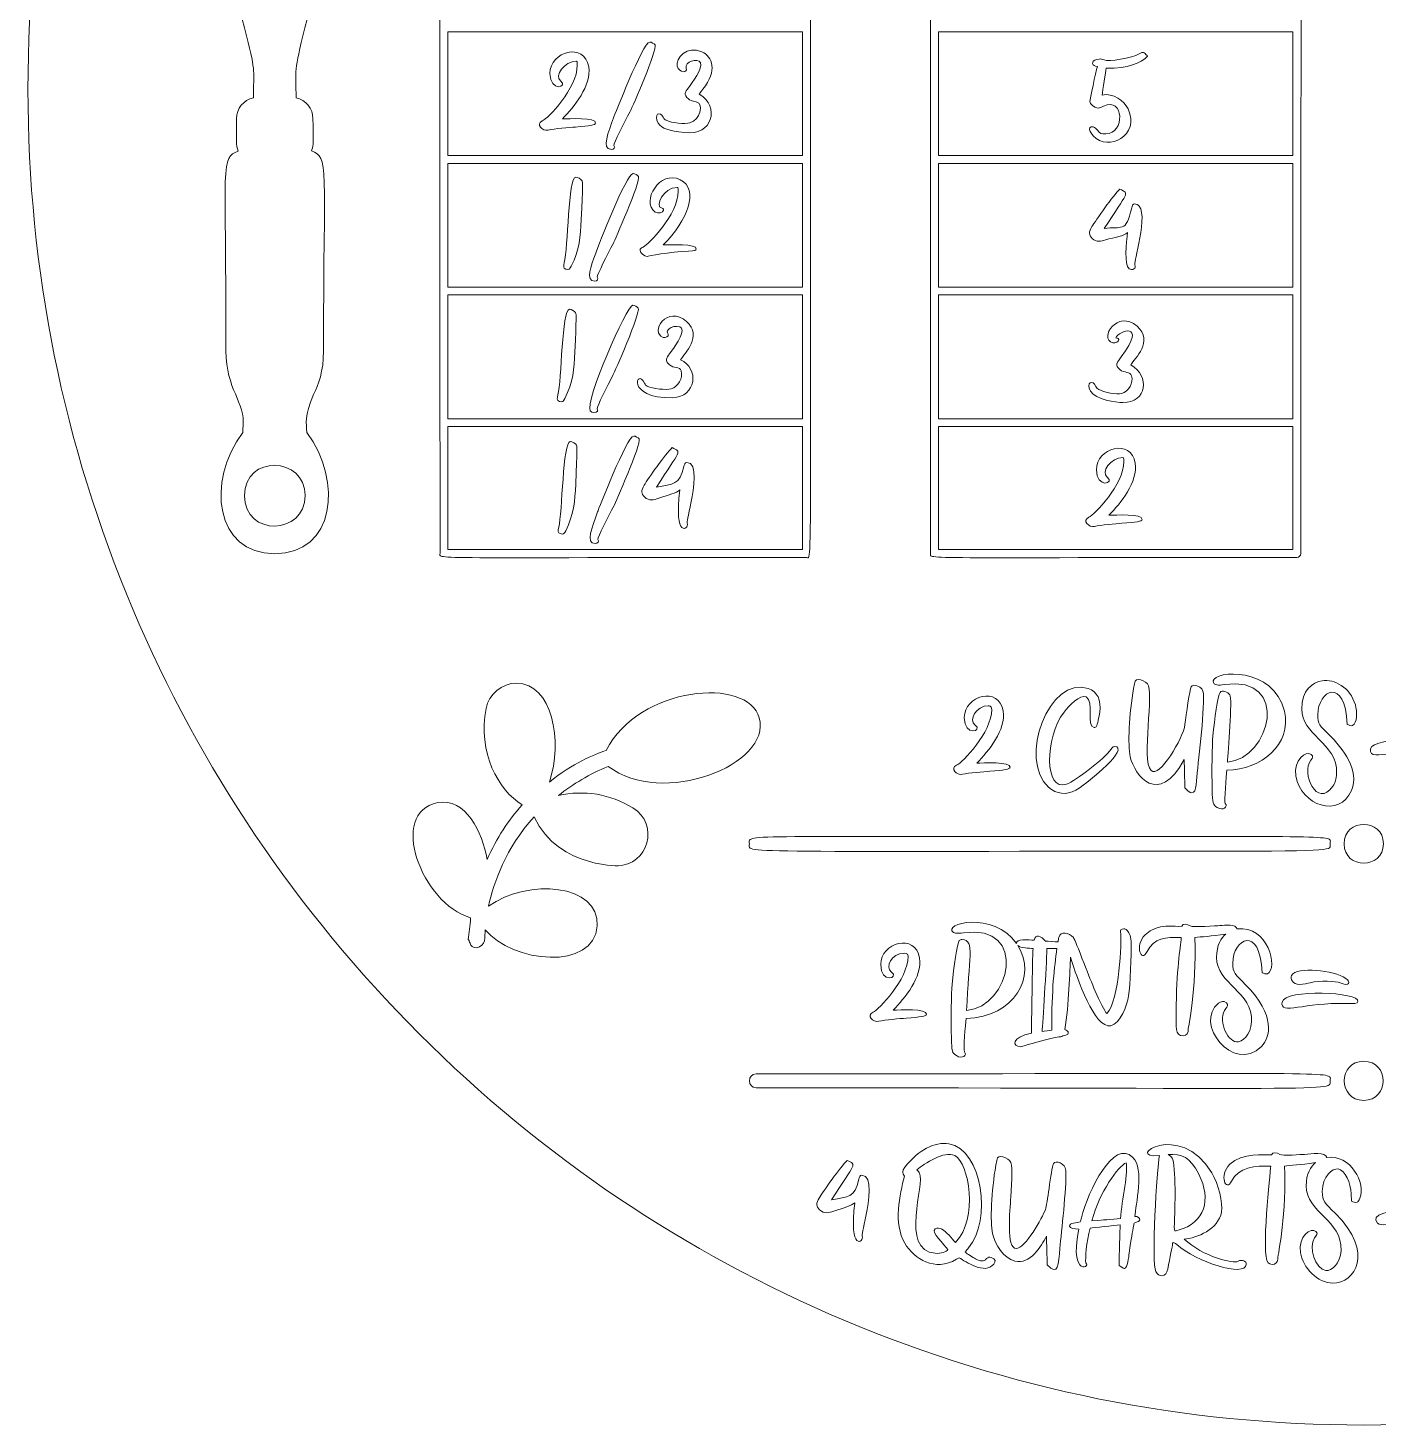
# Model space of a CAD drawing. Header units: inches. Extents: x -3.39 to 2.61, y -9.08 to -3.08.
# Drawn here: x -3.389 to -0.357, y -9.083 to -5.945 of the extents above; entities that cross this region are included whole.
import ezdxf

# ---------------------------------------------------------------- set-up
doc = ezdxf.new("R2010")
doc.units = ezdxf.units.IN
doc.header["$MEASUREMENT"] = 0
doc.layers.add('_U+0421_U+043B_U+043E_U+0439 1', color=7, linetype='Continuous')

msp = doc.modelspace()

# ---------------------------------------------------------------- linework, layer by layer
at = {"layer": '_U+0421_U+043B_U+043E_U+0439 1', "color": 7, "lineweight": 9, "true_color": 0xffffff}
for points in [[(-2.4458, -5.954), (-1.6498, -5.954), (-1.6498, -6.2321), (-2.4458, -6.2321), (-2.4458, -5.954)], [(-0.5481, -6.2321), (-1.3441, -6.2321), (-1.3441, -5.954), (-0.5481, -5.954), (-0.5481, -6.2321)], [(-2.4458, -6.2495), (-1.6498, -6.2495), (-1.6498, -6.5277), (-2.4458, -6.5277), (-2.4458, -6.2495)], [(-0.5481, -6.5277), (-1.3441, -6.5277), (-1.3441, -6.2495), (-0.5481, -6.2495), (-0.5481, -6.5277)], [(-2.4458, -6.545), (-1.6498, -6.545), (-1.6498, -6.8232), (-2.4458, -6.8232), (-2.4458, -6.545)], [(-0.5481, -6.8232), (-1.3441, -6.8232), (-1.3441, -6.545), (-0.5481, -6.545), (-0.5481, -6.8232)], [(-2.4458, -6.8405), (-1.6498, -6.8405), (-1.6498, -7.1171), (-2.4458, -7.1171), (-2.4458, -6.8405)], [(-0.5481, -7.1171), (-1.3441, -7.1171), (-1.3441, -6.8405), (-0.5481, -6.8405), (-0.5481, -7.1171)]]:
    msp.add_lwpolyline(points, dxfattribs=at)
at = {"layer": '_U+0421_U+043B_U+043E_U+0439 1', "color": 1, "lineweight": 9, "true_color": 0xff0000}
msp.add_open_spline([(-0.3889, -9.0833), (-0.7939, -9.0833), (-1.1868, -9.004), (-1.5566, -8.8476), (-1.9139, -8.6965), (-2.2347, -8.4802), (-2.5102, -8.2047), (-2.7857, -7.9291), (-3.002, -7.6083), (-3.1531, -7.2511), (-3.3096, -6.8812), (-3.3889, -6.4883), (-3.3889, -6.0833), (-3.3889, -5.6783), (-3.3096, -5.2855), (-3.1531, -4.9156), (-3.002, -4.5584), (-2.7857, -4.2375), (-2.5102, -3.962), (-2.2347, -3.6865), (-1.9139, -3.4702), (-1.5566, -3.3191), (-1.1868, -3.1627), (-0.7939, -3.0833), (-0.3889, -3.0833), (0.0161, -3.0833), (0.409, -3.1627), (0.7788, -3.3191), (1.1361, -3.4702), (1.4569, -3.6865), (1.7324, -3.962), (2.0079, -4.2375), (2.2243, -4.5584), (2.3754, -4.9156), (2.5318, -5.2855), (2.6111, -5.6783), (2.6111, -6.0833), (2.6111, -6.4883), (2.5318, -6.8812), (2.3754, -7.2511), (2.2243, -7.6083), (2.0079, -7.9291), (1.7324, -8.2047), (1.4569, -8.4802), (1.1361, -8.6965), (0.7788, -8.8476), (0.409, -9.004), (0.0161, -9.0833), (-0.3889, -9.0833)], degree=3, knots=[0, 0, 0, 0, 1, 1, 1, 2, 2, 2, 3, 3, 3, 4, 4, 4, 5, 5, 5, 6, 6, 6, 7, 7, 7, 8, 8, 8, 9, 9, 9, 10, 10, 10, 11, 11, 11, 12, 12, 12, 13, 13, 13, 14, 14, 14, 15, 15, 15, 16, 16, 16, 16], dxfattribs=at)
at = {"layer": '_U+0421_U+043B_U+043E_U+0439 1', "color": 7, "lineweight": 9, "true_color": 0xffffff}
for points, knots in [([(-2.7837, -4.7994), (-2.7837, -4.7994), (-2.7851, -4.7994), (-2.7851, -4.7994), (-2.8204, -4.7788), (-2.8606, -4.7813), (-2.8986, -4.8067), (-3.0467, -4.9027), (-3.1201, -5.0762), (-3.08, -5.2567), (-2.858, -6.1351), (-2.8824, -5.9792), (-2.8826, -6.1023), (-2.9046, -6.1073), (-2.9204, -6.1265), (-2.9204, -6.1485), (-2.9204, -6.1973), (-2.9227, -6.2089), (-2.9168, -6.2218), (-2.9571, -6.2387), (-2.9442, -6.2391), (-2.9442, -6.6709), (-2.9442, -6.7577), (-2.9007, -6.7848), (-2.9057, -6.8413), (-2.906, -6.8446), (-2.9064, -6.8482), (-2.9064, -6.8538), (-2.9894, -6.965), (-2.9677, -7.1264), (-2.8346, -7.1264), (-2.7008, -7.1264), (-2.68, -6.9649), (-2.7629, -6.8538), (-2.7629, -6.8325), (-2.7695, -6.8193), (-2.7473, -6.7689), (-2.7368, -6.7453), (-2.725, -6.7184), (-2.725, -6.6709), (-2.725, -6.2493), (-2.7122, -6.2356), (-2.7524, -6.2217), (-2.7466, -6.2088), (-2.7488, -6.1971), (-2.7488, -6.1485), (-2.7488, -6.1265), (-2.7647, -6.1073), (-2.7867, -6.1023), (-2.7869, -5.9845), (-2.8113, -6.13), (-2.5906, -5.2567), (-2.5496, -5.0671), (-2.6283, -4.8921), (-2.7837, -4.7994)], [0, 0, 0, 0, 1, 1, 1, 2, 2, 2, 3, 3, 3, 4, 4, 4, 5, 5, 5, 6, 6, 6, 7, 7, 7, 8, 8, 8, 9, 9, 9, 10, 10, 10, 11, 11, 11, 12, 12, 12, 13, 13, 13, 14, 14, 14, 15, 15, 15, 16, 16, 16, 17, 17, 17, 18, 18, 18, 18]), ([(-1.6409, -7.1345), (-1.6271, -7.1345), (-1.632, -7.2453), (-1.632, -5.3543), (-1.632, -5.3408), (-1.5956, -5.3456), (-2.4547, -5.3456), (-2.4685, -5.3456), (-2.4635, -5.2348), (-2.4635, -7.1258), (-2.4635, -7.1393), (-2.5, -7.1345), (-1.6409, -7.1345)], [0, 0, 0, 0, 1, 1, 1, 2, 2, 2, 3, 3, 3, 4, 4, 4, 4]), ([(-0.5304, -7.1258), (-0.5304, -5.2348), (-0.5254, -5.3456), (-0.5392, -5.3456), (-1.3983, -5.3456), (-1.3619, -5.3408), (-1.3619, -5.3543), (-1.3619, -5.3543), (-1.3619, -7.1258), (-1.3619, -7.1258), (-1.3619, -7.1393), (-1.3983, -7.1345), (-0.5392, -7.1345), (-0.5343, -7.1345), (-0.5304, -7.1306), (-0.5304, -7.1258)], [0, 0, 0, 0, 1, 1, 1, 2, 2, 2, 3, 3, 3, 4, 4, 4, 5, 5, 5, 5]), ([(-2.1141, -6.159), (-2.1149, -6.1638), (-2.1265, -6.1652), (-2.1594, -6.1678), (-2.1731, -6.1689), (-2.2072, -6.1715), (-2.2208, -6.1747), (-2.2337, -6.1777), (-2.2498, -6.1616), (-2.2339, -6.1543), (-2.2216, -6.1493), (-2.1552, -6.0811), (-2.1552, -6.0289), (-2.1552, -6.0202), (-2.1558, -6.0202), (-2.1572, -6.0202), (-2.184, -6.0202), (-2.208, -6.0531), (-2.1926, -6.0641), (-2.1735, -6.0779), (-2.2167, -6.091), (-2.2167, -6.0473), (-2.2167, -5.9979), (-2.1386, -5.9762), (-2.1295, -6.0328), (-2.123, -6.0747), (-2.1624, -6.1229), (-2.1887, -6.1497), (-2.1752, -6.1494), (-2.1119, -6.1458), (-2.1141, -6.159)], [0, 0, 0, 0, 1, 1, 1, 2, 2, 2, 3, 3, 3, 4, 4, 4, 5, 5, 5, 6, 6, 6, 7, 7, 7, 8, 8, 8, 9, 9, 9, 10, 10, 10, 10]), ([(-1.9806, -5.9834), (-1.9746, -5.9933), (-2.0314, -6.1229), (-2.0366, -6.133), (-2.0504, -6.1596), (-2.0734, -6.204), (-2.073, -6.2095), (-2.0702, -6.2133), (-2.0726, -6.2182), (-2.0787, -6.2182), (-2.1023, -6.2182), (-2.0848, -6.1784), (-2.0736, -6.1471), (-2.073, -6.1454), (-2.008, -5.9769), (-1.9924, -5.9769), (-1.989, -5.9769), (-1.9825, -5.9808), (-1.9806, -5.9834)], [0, 0, 0, 0, 1, 1, 1, 2, 2, 2, 3, 3, 3, 4, 4, 4, 5, 5, 5, 6, 6, 6, 6]), ([(-1.873, -6.0829), (-1.876, -6.0867), (-1.8789, -6.0902), (-1.8813, -6.0939), (-1.8349, -6.1218), (-1.8504, -6.1892), (-1.9148, -6.1804), (-1.9496, -6.1756), (-1.9654, -6.1716), (-1.9733, -6.1591), (-1.9854, -6.1391), (-1.969, -6.1305), (-1.9621, -6.146), (-1.9601, -6.1499), (-1.9593, -6.1508), (-1.9556, -6.1528), (-1.9443, -6.1585), (-1.9128, -6.1619), (-1.9021, -6.1586), (-1.8795, -6.1519), (-1.8697, -6.116), (-1.8879, -6.1114), (-1.8994, -6.1088), (-1.9019, -6.1081), (-1.9055, -6.1048), (-1.9172, -6.095), (-1.9131, -6.0896), (-1.9058, -6.0798), (-1.8975, -6.0687), (-1.8723, -6.0357), (-1.8785, -6.0233), (-1.884, -6.0123), (-1.916, -6.0204), (-1.9106, -6.0355), (-1.9064, -6.0473), (-1.9262, -6.0467), (-1.9306, -6.0311), (-1.935, -6.0143), (-1.9088, -5.9834), (-1.8756, -5.9986), (-1.8516, -6.0097), (-1.8394, -6.0415), (-1.873, -6.0829)], [0, 0, 0, 0, 1, 1, 1, 2, 2, 2, 3, 3, 3, 4, 4, 4, 5, 5, 5, 6, 6, 6, 7, 7, 7, 8, 8, 8, 9, 9, 9, 10, 10, 10, 11, 11, 11, 12, 12, 12, 13, 13, 13, 14, 14, 14, 14]), ([(-0.9969, -6.1877), (-1.0028, -6.1811), (-1.0058, -6.1738), (-1.0043, -6.17), (-1.0018, -6.1634), (-0.9914, -6.1689), (-0.9873, -6.175), (-0.9821, -6.1826), (-0.978, -6.1834), (-0.9682, -6.1834), (-0.9243, -6.1832), (-0.9272, -6.0984), (-0.9733, -6.1211), (-0.9809, -6.1248), (-0.9842, -6.1262), (-0.9886, -6.1251), (-0.9931, -6.1245), (-1.0042, -6.1157), (-1.0042, -6.1106), (-1.0042, -6.1064), (-0.9905, -6.045), (-0.9873, -6.0317), (-0.9923, -6.0314), (-0.998, -6.0297), (-0.9978, -6.0248), (-0.9976, -6.0163), (-0.9898, -6.0177), (-0.9829, -6.0152), (-0.9804, -6.0143), (-0.9759, -6.0152), (-0.972, -6.0172), (-0.9631, -6.0223), (-0.9082, -6.0128), (-0.8935, -6.0036), (-0.8839, -5.9975), (-0.8832, -5.9998), (-0.8756, -6.0075), (-0.8756, -6.0075), (-0.8743, -6.0088), (-0.8743, -6.0088), (-0.8905, -6.024), (-0.9173, -6.0373), (-0.9674, -6.0353), (-0.9688, -6.0437), (-0.9752, -6.0855), (-0.9767, -6.096), (-0.9515, -6.0911), (-0.9275, -6.1086), (-0.9184, -6.1273), (-0.8901, -6.1868), (-0.9627, -6.2242), (-0.9969, -6.1877)], [0, 0, 0, 0, 1, 1, 1, 2, 2, 2, 3, 3, 3, 4, 4, 4, 5, 5, 5, 6, 6, 6, 7, 7, 7, 8, 8, 8, 9, 9, 9, 10, 10, 10, 11, 11, 11, 12, 12, 12, 13, 13, 13, 14, 14, 14, 15, 15, 15, 16, 16, 16, 17, 17, 17, 17]), ([(-2.018, -6.2789), (-2.0117, -6.289), (-2.0733, -6.4272), (-2.074, -6.4285), (-2.0878, -6.4551), (-2.1108, -6.4995), (-2.1103, -6.5051), (-2.1076, -6.5088), (-2.1099, -6.5138), (-2.1161, -6.5138), (-2.138, -6.5138), (-2.1246, -6.4805), (-2.1139, -6.4509), (-2.1084, -6.4355), (-2.0452, -6.2724), (-2.0298, -6.2724), (-2.0264, -6.2724), (-2.0199, -6.2763), (-2.018, -6.2789)], [0, 0, 0, 0, 1, 1, 1, 2, 2, 2, 3, 3, 3, 4, 4, 4, 5, 5, 5, 6, 6, 6, 6]), ([(-1.8881, -6.4421), (-1.8885, -6.4442), (-1.8909, -6.4465), (-1.9051, -6.4468), (-1.9477, -6.4477), (-1.9976, -6.4584), (-1.9981, -6.4585), (-2.0058, -6.4585), (-2.0143, -6.4502), (-2.0143, -6.4451), (-2.0143, -6.4406), (-2.0102, -6.4387), (-2.0075, -6.4375), (-1.9952, -6.4324), (-1.9287, -6.3643), (-1.9287, -6.312), (-1.9287, -6.3034), (-1.9294, -6.3034), (-1.9308, -6.3034), (-1.9618, -6.3034), (-1.9817, -6.3471), (-1.9663, -6.3497), (-1.9645, -6.35), (-1.9614, -6.3506), (-1.9614, -6.3546), (-1.9614, -6.3613), (-1.976, -6.362), (-1.98, -6.3591), (-2.0139, -6.3346), (-1.9686, -6.2634), (-1.9238, -6.2862), (-1.8814, -6.3079), (-1.9067, -6.3777), (-1.9622, -6.4328), (-1.9488, -6.4326), (-1.8855, -6.429), (-1.8881, -6.4421)], [0, 0, 0, 0, 1, 1, 1, 2, 2, 2, 3, 3, 3, 4, 4, 4, 5, 5, 5, 6, 6, 6, 7, 7, 7, 8, 8, 8, 9, 9, 9, 10, 10, 10, 11, 11, 11, 12, 12, 12, 12]), ([(-2.1446, -6.2884), (-2.1429, -6.2914), (-2.1429, -6.2983), (-2.1463, -6.3757), (-2.1479, -6.4141), (-2.1505, -6.4441), (-2.1686, -6.4804), (-2.1718, -6.4866), (-2.1741, -6.4898), (-2.1809, -6.4871), (-2.1873, -6.4846), (-2.1863, -6.4805), (-2.1843, -6.4725), (-2.1762, -6.441), (-2.1756, -6.2802), (-2.1585, -6.2802), (-2.1537, -6.2802), (-2.1469, -6.2842), (-2.1446, -6.2884)], [0, 0, 0, 0, 1, 1, 1, 2, 2, 2, 3, 3, 3, 4, 4, 4, 5, 5, 5, 6, 6, 6, 6]), ([(-0.9986, -6.4182), (-1.0066, -6.4105), (-1.0069, -6.4038), (-0.9995, -6.3916), (-0.9909, -6.3777), (-0.9515, -6.321), (-0.9367, -6.3075), (-0.9142, -6.3179), (-0.9181, -6.3119), (-0.972, -6.3961), (-0.9335, -6.3893), (-0.9227, -6.4075), (-0.9101, -6.3494), (-0.9092, -6.3455), (-0.908, -6.3406), (-0.9038, -6.3406), (-0.8995, -6.3406), (-0.8959, -6.3423), (-0.8932, -6.3456), (-0.8823, -6.3592), (-0.8876, -6.3982), (-0.8941, -6.4285), (-0.9013, -6.4626), (-0.9039, -6.4753), (-0.903, -6.4773), (-0.9016, -6.4811), (-0.9024, -6.4846), (-0.905, -6.4867), (-0.9081, -6.4891), (-0.9125, -6.4883), (-0.9158, -6.4861), (-0.9271, -6.4776), (-0.9223, -6.4271), (-0.9196, -6.4044), (-0.9271, -6.4132), (-0.9481, -6.4152), (-0.9689, -6.4215), (-0.9799, -6.4247), (-0.9886, -6.4273), (-0.9986, -6.4182)], [0, 0, 0, 0, 1, 1, 1, 2, 2, 2, 3, 3, 3, 4, 4, 4, 5, 5, 5, 6, 6, 6, 7, 7, 7, 8, 8, 8, 9, 9, 9, 10, 10, 10, 11, 11, 11, 12, 12, 12, 13, 13, 13, 13]), ([(-2.1589, -6.5854), (-2.1572, -6.5885), (-2.1572, -6.5953), (-2.1606, -6.6728), (-2.1622, -6.7113), (-2.1648, -6.7413), (-2.1829, -6.7775), (-2.1861, -6.7837), (-2.1884, -6.7869), (-2.1952, -6.7842), (-2.2017, -6.7817), (-2.2006, -6.7776), (-2.1986, -6.7695), (-2.1906, -6.7385), (-2.1898, -6.5773), (-2.1729, -6.5773), (-2.1679, -6.5773), (-2.1612, -6.5813), (-2.1589, -6.5854)], [0, 0, 0, 0, 1, 1, 1, 2, 2, 2, 3, 3, 3, 4, 4, 4, 5, 5, 5, 6, 6, 6, 6]), ([(-2.0744, -6.724), (-2.0882, -6.7506), (-2.1112, -6.795), (-2.1107, -6.8006), (-2.1095, -6.8022), (-2.1092, -6.8042), (-2.11, -6.8059), (-2.1125, -6.8111), (-2.1227, -6.8098), (-2.1261, -6.8051), (-2.1396, -6.7858), (-2.0439, -6.5679), (-2.0302, -6.5679), (-2.0268, -6.5679), (-2.0203, -6.5718), (-2.0184, -6.5744), (-2.012, -6.5843), (-2.0737, -6.7227), (-2.0744, -6.724)], [0, 0, 0, 0, 1, 1, 1, 2, 2, 2, 3, 3, 3, 4, 4, 4, 5, 5, 5, 6, 6, 6, 6]), ([(-1.9235, -6.6909), (-1.8808, -6.7089), (-1.8869, -6.7745), (-1.9417, -6.7758), (-2.0481, -6.7782), (-2.0207, -6.707), (-2.0044, -6.7432), (-2.0024, -6.7472), (-2.0017, -6.748), (-1.998, -6.7501), (-1.9866, -6.7557), (-1.9551, -6.7591), (-1.9444, -6.7559), (-1.9285, -6.7511), (-1.9174, -6.7313), (-1.9219, -6.7158), (-1.9248, -6.7056), (-1.9392, -6.71), (-1.9479, -6.7021), (-1.9595, -6.6922), (-1.9555, -6.6868), (-1.9481, -6.6771), (-1.94, -6.6662), (-1.9139, -6.6313), (-1.921, -6.6197), (-1.9244, -6.6142), (-1.9381, -6.6147), (-1.9441, -6.618), (-1.9585, -6.6256), (-1.9514, -6.6322), (-1.9508, -6.6339), (-1.9495, -6.6383), (-1.957, -6.6421), (-1.9622, -6.6404), (-1.9942, -6.6298), (-1.9532, -6.5659), (-1.9096, -6.6047), (-1.8732, -6.6371), (-1.9143, -6.677), (-1.9235, -6.6909)], [0, 0, 0, 0, 1, 1, 1, 2, 2, 2, 3, 3, 3, 4, 4, 4, 5, 5, 5, 6, 6, 6, 7, 7, 7, 8, 8, 8, 9, 9, 9, 10, 10, 10, 11, 11, 11, 12, 12, 12, 13, 13, 13, 13]), ([(-1.0026, -6.7613), (-1.0145, -6.7415), (-0.9976, -6.7343), (-0.9903, -6.7507), (-0.9883, -6.7546), (-0.9875, -6.7554), (-0.9838, -6.7575), (-0.9725, -6.7632), (-0.9435, -6.77), (-0.9328, -6.7667), (-0.9169, -6.7619), (-0.9058, -6.7421), (-0.9103, -6.7266), (-0.9132, -6.7165), (-0.9276, -6.7208), (-0.9363, -6.7129), (-0.949, -6.7021), (-0.9432, -6.6972), (-0.9338, -6.6843), (-0.8726, -6.6027), (-0.9416, -6.6257), (-0.9454, -6.6411), (-0.9429, -6.6423), (-0.9402, -6.6416), (-0.9392, -6.6448), (-0.9379, -6.6491), (-0.9477, -6.6545), (-0.9528, -6.6528), (-0.9849, -6.6421), (-0.9418, -6.5766), (-0.898, -6.6155), (-0.8607, -6.6487), (-0.903, -6.688), (-0.9121, -6.7019), (-0.8688, -6.7277), (-0.8752, -6.7866), (-0.9301, -6.7866), (-0.9453, -6.7866), (-0.9905, -6.7806), (-1.0026, -6.7613)], [0, 0, 0, 0, 1, 1, 1, 2, 2, 2, 3, 3, 3, 4, 4, 4, 5, 5, 5, 6, 6, 6, 7, 7, 7, 8, 8, 8, 9, 9, 9, 10, 10, 10, 11, 11, 11, 12, 12, 12, 13, 13, 13, 13]), ([(-2.0165, -6.8683), (-2.0102, -6.8785), (-2.0718, -7.0165), (-2.0726, -7.018), (-2.0863, -7.0446), (-2.1093, -7.089), (-2.1089, -7.0945), (-2.1058, -7.0986), (-2.1091, -7.1032), (-2.1148, -7.1032), (-2.1374, -7.1032), (-2.1222, -7.0676), (-2.1095, -7.0321), (-2.1089, -7.0304), (-2.0439, -6.8619), (-2.0284, -6.8619), (-2.0249, -6.8619), (-2.0184, -6.8657), (-2.0165, -6.8683)], [0, 0, 0, 0, 1, 1, 1, 2, 2, 2, 3, 3, 3, 4, 4, 4, 5, 5, 5, 6, 6, 6, 6]), ([(-0.8868, -7.0492), (-0.8876, -7.054), (-0.8992, -7.0553), (-0.9321, -7.0579), (-0.9458, -7.059), (-0.9799, -7.0617), (-0.9935, -7.0649), (-1.0063, -7.0679), (-1.0225, -7.0518), (-1.0066, -7.0445), (-0.9943, -7.0394), (-0.9278, -6.9712), (-0.9278, -6.919), (-0.9278, -6.9103), (-0.9285, -6.9103), (-0.9299, -6.9103), (-0.9566, -6.9103), (-0.9807, -6.9432), (-0.9653, -6.9543), (-0.9462, -6.968), (-0.9894, -6.9812), (-0.9894, -6.9375), (-0.9894, -6.8881), (-0.9112, -6.8664), (-0.9022, -6.923), (-0.8957, -6.9649), (-0.9351, -7.013), (-0.9613, -7.0398), (-0.9479, -7.0396), (-0.8846, -7.0359), (-0.8868, -7.0492)], [0, 0, 0, 0, 1, 1, 1, 2, 2, 2, 3, 3, 3, 4, 4, 4, 5, 5, 5, 6, 6, 6, 7, 7, 7, 8, 8, 8, 9, 9, 9, 10, 10, 10, 10]), ([(-2.7663, -6.9958), (-2.7663, -7.0847), (-2.9025, -7.089), (-2.9025, -6.9959), (-2.9025, -6.9024), (-2.7663, -6.9074), (-2.7663, -6.9958)], [0, 0, 0, 0, 1, 1, 1, 2, 2, 2, 2]), ([(-2.1571, -6.8825), (-2.1554, -6.8856), (-2.1554, -6.8923), (-2.1588, -6.9699), (-2.1604, -7.0083), (-2.1629, -7.0382), (-2.181, -7.0745), (-2.1843, -7.0808), (-2.1865, -7.084), (-2.1934, -7.0812), (-2.1998, -7.0788), (-2.1988, -7.0747), (-2.1968, -7.0666), (-2.1886, -7.0353), (-2.1881, -6.8744), (-2.171, -6.8744), (-2.1661, -6.8744), (-2.1594, -6.8783), (-2.1571, -6.8825)], [0, 0, 0, 0, 1, 1, 1, 2, 2, 2, 3, 3, 3, 4, 4, 4, 5, 5, 5, 6, 6, 6, 6]), ([(-1.8996, -7.0091), (-1.9067, -7.0432), (-1.9094, -7.0559), (-1.9085, -7.0579), (-1.9034, -7.0718), (-1.939, -7.0942), (-1.9249, -6.9828), (-1.934, -6.9904), (-1.9477, -6.9936), (-1.9718, -7.0014), (-1.9843, -7.0056), (-1.9934, -7.0085), (-2.0041, -6.9988), (-2.0121, -6.991), (-2.0123, -6.9843), (-2.005, -6.9722), (-1.9964, -6.9583), (-1.9571, -6.9017), (-1.9422, -6.888), (-1.9203, -6.8982), (-1.9227, -6.8911), (-1.9775, -6.9766), (-1.9392, -6.9689), (-1.9253, -6.9728), (-1.9156, -6.93), (-1.9148, -6.9263), (-1.9136, -6.9212), (-1.9093, -6.9212), (-1.8828, -6.9212), (-1.894, -6.983), (-1.8996, -7.0091)], [0, 0, 0, 0, 1, 1, 1, 2, 2, 2, 3, 3, 3, 4, 4, 4, 5, 5, 5, 6, 6, 6, 7, 7, 7, 8, 8, 8, 9, 9, 9, 10, 10, 10, 10]), ([(-2.0856, -7.6038), (-2.1285, -7.6218), (-2.1643, -7.6428), (-2.1977, -7.6694), (-2.1404, -7.6563), (-2.0813, -7.666), (-2.0304, -7.697), (-1.9698, -7.7339), (-1.9954, -7.8269), (-2.0658, -7.8269), (-2.0433, -7.8269), (-2.1981, -7.8373), (-2.2521, -7.717), (-2.3169, -7.7878), (-2.3418, -7.8647), (-2.3547, -7.918), (-2.2655, -7.8548), (-2.1049, -7.8676), (-2.1106, -7.9622), (-2.1166, -8.0643), (-2.3029, -8.0451), (-2.362, -7.9707), (-2.3635, -7.9859), (-2.3589, -8.0084), (-2.3823, -8.0112), (-2.3883, -8.0119), (-2.395, -8.0069), (-2.3961, -8.0009), (-2.3992, -7.9978), (-2.3966, -7.9956), (-2.3999, -7.993), (-2.3986, -7.9773), (-2.3955, -7.9628), (-2.3949, -7.944), (-2.5047, -7.912), (-2.5814, -7.7078), (-2.4686, -7.6853), (-2.4064, -7.673), (-2.3674, -7.7524), (-2.3579, -7.8128), (-2.3356, -7.7644), (-2.3104, -7.7252), (-2.2789, -7.69), (-2.3327, -7.6582), (-2.3791, -7.5724), (-2.3601, -7.4736), (-2.3538, -7.4414), (-2.324, -7.4169), (-2.2915, -7.4169), (-2.2119, -7.4169), (-2.187, -7.5471), (-2.2179, -7.6397), (-2.1664, -7.5971), (-2.1165, -7.5767), (-2.0904, -7.5681), (-2.0159, -7.423), (-1.7723, -7.4017), (-1.7465, -7.495), (-1.7175, -7.5999), (-1.9653, -7.6972), (-2.0856, -7.6038)], [0, 0, 0, 0, 1, 1, 1, 2, 2, 2, 3, 3, 3, 4, 4, 4, 5, 5, 5, 6, 6, 6, 7, 7, 7, 8, 8, 8, 9, 9, 9, 10, 10, 10, 11, 11, 11, 12, 12, 12, 13, 13, 13, 14, 14, 14, 15, 15, 15, 16, 16, 16, 17, 17, 17, 18, 18, 18, 19, 19, 19, 20, 20, 20, 20]), ([(-1.0125, -7.4479), (-1.0256, -7.4411), (-1.052, -7.4685), (-1.062, -7.482), (-1.1059, -7.5396), (-1.1069, -7.6613), (-1.0564, -7.644), (-1.0361, -7.6368), (-0.9702, -7.5852), (-0.9569, -7.5661), (-0.9533, -7.5606), (-0.9502, -7.5569), (-0.9436, -7.5602), (-0.9222, -7.5719), (-1.0185, -7.6482), (-1.0356, -7.6575), (-1.0571, -7.6692), (-1.0792, -7.6662), (-1.0966, -7.6507), (-1.1661, -7.5882), (-1.0958, -7.3992), (-1.0076, -7.4288), (-0.9876, -7.4356), (-0.9779, -7.4554), (-0.9818, -7.482), (-0.9834, -7.4922), (-0.9873, -7.5105), (-0.9891, -7.5138), (-0.9903, -7.5158), (-0.9924, -7.5168), (-0.9947, -7.5165), (-1.0124, -7.5144), (-0.9942, -7.4573), (-1.0125, -7.4479)], [0, 0, 0, 0, 1, 1, 1, 2, 2, 2, 3, 3, 3, 4, 4, 4, 5, 5, 5, 6, 6, 6, 7, 7, 7, 8, 8, 8, 9, 9, 9, 10, 10, 10, 11, 11, 11, 11]), ([(-0.6965, -7.6124), (-0.698, -7.6262), (-0.7027, -7.6823), (-0.7, -7.6873), (-0.6935, -7.6942), (-0.7042, -7.7049), (-0.7183, -7.6959), (-0.7281, -7.6899), (-0.7286, -7.6859), (-0.7294, -7.6564), (-0.7305, -7.615), (-0.7297, -7.5563), (-0.7278, -7.5356), (-0.7242, -7.4986), (-0.7166, -7.444), (-0.7118, -7.4377), (-0.7068, -7.4315), (-0.6944, -7.4372), (-0.6896, -7.4434), (-0.6836, -7.4501), (-0.6943, -7.5733), (-0.6952, -7.5943), (-0.5977, -7.5873), (-0.5531, -7.3982), (-0.7025, -7.42), (-0.7139, -7.4218), (-0.727, -7.4235), (-0.727, -7.412), (-0.7248, -7.3888), (-0.5912, -7.3785), (-0.5673, -7.4797), (-0.5494, -7.5557), (-0.6203, -7.611), (-0.6965, -7.6124)], [0, 0, 0, 0, 1, 1, 1, 2, 2, 2, 3, 3, 3, 4, 4, 4, 5, 5, 5, 6, 6, 6, 7, 7, 7, 8, 8, 8, 9, 9, 9, 10, 10, 10, 11, 11, 11, 11]), ([(-0.5412, -7.6253), (-0.5471, -7.5896), (-0.5185, -7.5678), (-0.507, -7.577), (-0.5014, -7.5821), (-0.5038, -7.5851), (-0.5075, -7.5896), (-0.5305, -7.618), (-0.4942, -7.7005), (-0.4581, -7.648), (-0.4526, -7.64), (-0.4505, -7.6327), (-0.45, -7.62), (-0.4482, -7.5847), (-0.4697, -7.5631), (-0.4904, -7.5421), (-0.51, -7.5224), (-0.5284, -7.5038), (-0.5284, -7.4752), (-0.5283, -7.4331), (-0.5046, -7.4147), (-0.4825, -7.4115), (-0.4553, -7.4076), (-0.4198, -7.4254), (-0.4078, -7.466), (-0.4036, -7.4806), (-0.4032, -7.5072), (-0.4141, -7.5119), (-0.4177, -7.5135), (-0.4227, -7.5113), (-0.4264, -7.5097), (-0.4303, -7.4015), (-0.4922, -7.4324), (-0.4922, -7.4881), (-0.4922, -7.5084), (-0.4876, -7.5128), (-0.4685, -7.5314), (-0.434, -7.5649), (-0.3981, -7.6132), (-0.4166, -7.6578), (-0.4428, -7.7211), (-0.5301, -7.6928), (-0.5412, -7.6253)], [0, 0, 0, 0, 1, 1, 1, 2, 2, 2, 3, 3, 3, 4, 4, 4, 5, 5, 5, 6, 6, 6, 7, 7, 7, 8, 8, 8, 9, 9, 9, 10, 10, 10, 11, 11, 11, 12, 12, 12, 13, 13, 13, 14, 14, 14, 14]), ([(-1.1834, -7.6059), (-1.1842, -7.6108), (-1.1958, -7.6121), (-1.2287, -7.6147), (-1.2424, -7.6158), (-1.2765, -7.6185), (-1.2902, -7.6217), (-1.303, -7.6246), (-1.3191, -7.6085), (-1.3033, -7.6012), (-1.291, -7.5962), (-1.2245, -7.528), (-1.2245, -7.4758), (-1.2245, -7.4671), (-1.2308, -7.4676), (-1.2322, -7.4676), (-1.259, -7.4676), (-1.2773, -7.5), (-1.2619, -7.511), (-1.2429, -7.5248), (-1.286, -7.5379), (-1.286, -7.4942), (-1.286, -7.4449), (-1.2079, -7.4231), (-1.1988, -7.4797), (-1.1923, -7.5216), (-1.2317, -7.5698), (-1.258, -7.5966), (-1.2446, -7.5963), (-1.1812, -7.5927), (-1.1834, -7.6059)], [0, 0, 0, 0, 1, 1, 1, 2, 2, 2, 3, 3, 3, 4, 4, 4, 5, 5, 5, 6, 6, 6, 7, 7, 7, 8, 8, 8, 9, 9, 9, 10, 10, 10, 10]), ([(-0.8666, -7.6133), (-0.8487, -7.6325), (-0.794, -7.54), (-0.7906, -7.5102), (-0.7883, -7.487), (-0.7795, -7.4311), (-0.7765, -7.4255), (-0.7722, -7.4168), (-0.7496, -7.424), (-0.7489, -7.4404), (-0.7467, -7.4877), (-0.7619, -7.5965), (-0.7644, -7.6366), (-0.7661, -7.663), (-0.7724, -7.6727), (-0.7906, -7.6524), (-0.7919, -7.6083), (-0.7917, -7.6164), (-0.7922, -7.5881), (-0.8499, -7.695), (-0.9034, -7.6256), (-0.9134, -7.5821), (-0.9193, -7.5564), (-0.916, -7.4861), (-0.906, -7.4286), (-0.903, -7.4113), (-0.9026, -7.4091), (-0.8949, -7.4091), (-0.8889, -7.4091), (-0.8796, -7.4134), (-0.875, -7.4184), (-0.8586, -7.4348), (-0.8893, -7.5891), (-0.8666, -7.6133)], [0, 0, 0, 0, 1, 1, 1, 2, 2, 2, 3, 3, 3, 4, 4, 4, 5, 5, 5, 6, 6, 6, 7, 7, 7, 8, 8, 8, 9, 9, 9, 10, 10, 10, 11, 11, 11, 11]), ([(-0.3285, -7.5749), (-0.3543, -7.5787), (-0.3773, -7.5833), (-0.3737, -7.5646), (-0.3682, -7.5357), (-0.1969, -7.54), (-0.2037, -7.5638), (-0.2049, -7.5679), (-0.2096, -7.5687), (-0.2306, -7.5679), (-0.271, -7.5665), (-0.3042, -7.5713), (-0.3285, -7.5749)], [0, 0, 0, 0, 1, 1, 1, 2, 2, 2, 3, 3, 3, 4, 4, 4, 4]), ([(-0.4329, -7.7778), (-0.4329, -7.7196), (-0.3449, -7.7196), (-0.3449, -7.7778), (-0.3449, -7.8359), (-0.4329, -7.8359), (-0.4329, -7.7778)], [0, 0, 0, 0, 1, 1, 1, 2, 2, 2, 2]), ([(-1.7688, -7.7778), (-1.7688, -7.7556), (-1.807, -7.7628), (-0.9846, -7.7615), (-0.4192, -7.7606), (-0.4647, -7.7602), (-0.4647, -7.7778), (-0.4647, -7.7923), (-0.4444, -7.7944), (-0.7241, -7.7944), (-1.8302, -7.7944), (-1.7688, -7.7993), (-1.7688, -7.7778)], [0, 0, 0, 0, 1, 1, 1, 2, 2, 2, 3, 3, 3, 4, 4, 4, 4]), ([(-0.9572, -8.1863), (-0.9351, -8.1819), (-0.9212, -8.1408), (-0.917, -8.1196), (-0.9138, -8.0972), (-0.9101, -8.0221), (-0.9112, -8.003), (-0.9112, -8.003), (-0.9112, -8.0026), (-0.9112, -8.0026), (-0.9123, -7.986), (-0.9145, -7.9786), (-0.9198, -7.9733), (-0.9245, -7.9686), (-0.9258, -7.9676), (-0.9313, -7.9695), (-0.9367, -7.9713), (-0.9359, -7.9749), (-0.9349, -7.9793), (-0.9323, -7.9932), (-0.9377, -8.1297), (-0.966, -8.1593), (-0.9704, -8.1533), (-0.9822, -8.1315), (-0.9922, -8.1085), (-0.9989, -8.0931), (-1.0082, -8.0694), (-1.0171, -8.0464), (-1.0303, -8.0125), (-1.0385, -7.9915), (-1.0411, -7.9885), (-1.0509, -7.977), (-1.0704, -7.9729), (-1.0738, -7.988), (-1.0743, -7.9904), (-1.0749, -7.994), (-1.0756, -7.998), (-1.0819, -7.9979), (-1.0976, -7.9968), (-1.1039, -7.9964), (-1.1136, -7.9852), (-1.1263, -7.979), (-1.129, -7.9945), (-1.1406, -7.9938), (-1.1719, -7.9906), (-1.1686, -8.0017), (-1.2204, -7.9269), (-1.3385, -7.9578), (-1.3102, -7.9767), (-1.3057, -7.98), (-1.2932, -7.9784), (-1.288, -7.9776), (-1.1401, -7.9561), (-1.182, -8.1451), (-1.2808, -8.1519), (-1.2764, -8.0357), (-1.2611, -7.9932), (-1.291, -7.9927), (-1.2938, -7.9926), (-1.2959, -7.9935), (-1.2974, -7.9953), (-1.3022, -8.0016), (-1.3098, -8.0562), (-1.3134, -8.0932), (-1.3153, -8.1139), (-1.316, -8.1726), (-1.315, -8.214), (-1.3142, -8.2435), (-1.3137, -8.2475), (-1.3039, -8.2536), (-1.29, -8.2624), (-1.2789, -8.252), (-1.2856, -8.2449), (-1.2882, -8.2399), (-1.2836, -8.1836), (-1.282, -8.17), (-1.1729, -8.1665), (-1.1224, -8.0757), (-1.1658, -8.006), (-1.159, -8.0125), (-1.1411, -8.0124), (-1.1315, -8.013), (-1.1335, -8.0382), (-1.1346, -8.1871), (-1.1355, -8.2034), (-1.1807, -8.212), (-1.1788, -8.2335), (-1.1594, -8.2335), (-1.1594, -8.2335), (-1.112, -8.2196), (-1.074, -8.2111), (-1.0709, -8.2119), (-1.0677, -8.2123), (-1.0647, -8.2091), (-1.0577, -8.2077), (-1.0532, -8.2062), (-1.0525, -8.203), (-1.0518, -8.1995), (-1.0567, -8.196), (-1.0602, -8.1951), (-1.0514, -8.1398), (-1.0486, -8.0617), (-1.0476, -8.0323), (-1.0325, -8.0809), (-0.9932, -8.1935), (-0.9572, -8.1863)], [0, 0, 0, 0, 1, 1, 1, 2, 2, 2, 3, 3, 3, 4, 4, 4, 5, 5, 5, 6, 6, 6, 7, 7, 7, 8, 8, 8, 9, 9, 9, 10, 10, 10, 11, 11, 11, 12, 12, 12, 13, 13, 13, 14, 14, 14, 15, 15, 15, 16, 16, 16, 17, 17, 17, 18, 18, 18, 19, 19, 19, 20, 20, 20, 21, 21, 21, 22, 22, 22, 23, 23, 23, 24, 24, 24, 25, 25, 25, 26, 26, 26, 27, 27, 27, 28, 28, 28, 29, 29, 29, 30, 30, 30, 31, 31, 31, 32, 32, 32, 33, 33, 33, 34, 34, 34, 35, 35, 35, 35]), ([(-0.6832, -8.0457), (-0.6832, -8.067), (-0.678, -8.071), (-0.6542, -8.0942), (-0.5854, -8.163), (-0.5994, -8.2136), (-0.6185, -8.2327), (-0.6822, -8.2962), (-0.772, -8.1784), (-0.7149, -8.1361), (-0.7092, -8.1321), (-0.704, -8.1292), (-0.6975, -8.1351), (-0.6923, -8.1398), (-0.6957, -8.1439), (-0.699, -8.1478), (-0.7173, -8.1699), (-0.6975, -8.2206), (-0.6749, -8.2228), (-0.6624, -8.224), (-0.6422, -8.2074), (-0.6411, -8.1776), (-0.6376, -8.1099), (-0.7195, -8.0928), (-0.7195, -8.0328), (-0.7194, -8.0049), (-0.7091, -7.9892), (-0.6986, -7.9804), (-0.7322, -7.9857), (-0.7543, -7.9866), (-0.7682, -7.9882), (-0.7646, -8.1072), (-0.7822, -8.1895), (-0.7834, -8.1947), (-0.7824, -8.2012), (-0.7871, -8.209), (-0.7942, -8.209), (-0.8134, -8.209), (-0.8101, -8.1879), (-0.8101, -8.1581), (-0.8101, -8.0581), (-0.8006, -8.0127), (-0.7988, -7.9886), (-0.8336, -7.9862), (-0.8606, -7.9895), (-0.8757, -8.02), (-0.8879, -8.0461), (-0.9052, -8.0072), (-0.8798, -7.9822), (-0.8518, -7.9547), (-0.8123, -7.9651), (-0.7974, -7.963), (-0.7953, -7.9557), (-0.7848, -7.9579), (-0.7785, -7.9623), (-0.7738, -7.9657), (-0.7179, -7.9619), (-0.7121, -7.9614), (-0.7005, -7.9604), (-0.6759, -7.9578), (-0.6733, -7.9691), (-0.6033, -7.9591), (-0.5808, -8.0589), (-0.6051, -8.0695), (-0.6088, -8.0712), (-0.6137, -8.0689), (-0.6175, -8.0674), (-0.6215, -7.9576), (-0.6832, -7.9919), (-0.6832, -8.0457)], [0, 0, 0, 0, 1, 1, 1, 2, 2, 2, 3, 3, 3, 4, 4, 4, 5, 5, 5, 6, 6, 6, 7, 7, 7, 8, 8, 8, 9, 9, 9, 10, 10, 10, 11, 11, 11, 12, 12, 12, 13, 13, 13, 14, 14, 14, 15, 15, 15, 16, 16, 16, 17, 17, 17, 18, 18, 18, 19, 19, 19, 20, 20, 20, 21, 21, 21, 22, 22, 22, 23, 23, 23, 23]), ([(-1.3712, -8.1607), (-1.372, -8.1655), (-1.3836, -8.1668), (-1.4165, -8.1694), (-1.4302, -8.1705), (-1.4643, -8.1732), (-1.478, -8.1764), (-1.4908, -8.1794), (-1.5069, -8.1633), (-1.491, -8.156), (-1.4788, -8.1509), (-1.4123, -8.0827), (-1.4123, -8.0305), (-1.4123, -8.0218), (-1.4205, -8.0239), (-1.4219, -8.0239), (-1.4486, -8.0239), (-1.4651, -8.0547), (-1.4497, -8.0658), (-1.4307, -8.0795), (-1.4738, -8.0927), (-1.4738, -8.049), (-1.4738, -7.9996), (-1.3957, -7.9779), (-1.3866, -8.0345), (-1.3801, -8.0764), (-1.4195, -8.1245), (-1.4458, -8.1513), (-1.4324, -8.1511), (-1.369, -8.1474), (-1.3712, -8.1607)], [0, 0, 0, 0, 1, 1, 1, 2, 2, 2, 3, 3, 3, 4, 4, 4, 5, 5, 5, 6, 6, 6, 7, 7, 7, 8, 8, 8, 9, 9, 9, 10, 10, 10, 10]), ([(-1.0897, -8.1963), (-1.0944, -8.197), (-1.1062, -8.1988), (-1.1111, -8.1996), (-1.1101, -8.1817), (-1.1015, -8.0534), (-1.1006, -8.0133), (-1.0935, -8.0133), (-1.0852, -8.0133), (-1.0779, -8.0132), (-1.0841, -8.0562), (-1.0897, -8.1031), (-1.0897, -8.1963)], [0, 0, 0, 0, 1, 1, 1, 2, 2, 2, 3, 3, 3, 4, 4, 4, 4]), ([(-0.533, -8.0936), (-0.5482, -8.0936), (-0.5551, -8.0807), (-0.5509, -8.0734), (-0.5395, -8.0534), (-0.4553, -8.0613), (-0.4296, -8.0801), (-0.4176, -8.0883), (-0.4212, -8.0991), (-0.4422, -8.09), (-0.4513, -8.0864), (-0.4874, -8.084), (-0.5094, -8.0897), (-0.5146, -8.0911), (-0.5245, -8.0936), (-0.533, -8.0936)], [0, 0, 0, 0, 1, 1, 1, 2, 2, 2, 3, 3, 3, 4, 4, 4, 5, 5, 5, 5]), ([(-0.4021, -8.1323), (-0.4032, -8.1362), (-0.4103, -8.1373), (-0.4293, -8.1366), (-0.5208, -8.1333), (-0.5781, -8.1634), (-0.5724, -8.1333), (-0.5724, -8.1333), (-0.5724, -8.1333), (-0.5724, -8.1333), (-0.5667, -8.1033), (-0.3957, -8.1102), (-0.4021, -8.1323)], [0, 0, 0, 0, 1, 1, 1, 2, 2, 2, 3, 3, 3, 4, 4, 4, 4]), ([(-0.389, -8.3541), (-0.4473, -8.3541), (-0.4471, -8.2662), (-0.389, -8.2662), (-0.3309, -8.2662), (-0.3309, -8.3541), (-0.389, -8.3541)], [0, 0, 0, 0, 1, 1, 1, 2, 2, 2, 2]), ([(-1.7533, -8.3258), (-1.7739, -8.3258), (-1.774, -8.2945), (-1.7533, -8.2945), (-0.5827, -8.2945), (-0.4743, -8.2893), (-0.4648, -8.3016), (-0.4633, -8.3035), (-0.4638, -8.3055), (-0.4643, -8.3073), (-0.4714, -8.3349), (-0.3626, -8.3258), (-1.7533, -8.3258)], [0, 0, 0, 0, 1, 1, 1, 2, 2, 2, 3, 3, 3, 4, 4, 4, 4]), ([(-0.6712, -8.7155), (-0.6817, -8.7215), (-0.7494, -8.7057), (-0.7924, -8.6656), (-0.7638, -8.6638), (-0.7154, -8.6435), (-0.7085, -8.6048), (-0.7047, -8.5845), (-0.7151, -8.5424), (-0.7303, -8.5166), (-0.803, -8.3954), (-0.9303, -8.4873), (-0.8477, -8.4776), (-0.854, -8.507), (-0.8659, -8.7205), (-0.856, -8.7387), (-0.8529, -8.7444), (-0.8471, -8.7489), (-0.8409, -8.7479), (-0.8351, -8.747), (-0.8308, -8.7418), (-0.8292, -8.7335), (-0.8235, -8.7055), (-0.8192, -8.6829), (-0.8183, -8.6758), (-0.8178, -8.6709), (-0.8124, -8.6745), (-0.8088, -8.6778), (-0.7664, -8.7172), (-0.6554, -8.7522), (-0.6527, -8.7225), (-0.6521, -8.7157), (-0.6624, -8.7103), (-0.6712, -8.7155)], [0, 0, 0, 0, 1, 1, 1, 2, 2, 2, 3, 3, 3, 4, 4, 4, 5, 5, 5, 6, 6, 6, 7, 7, 7, 8, 8, 8, 9, 9, 9, 10, 10, 10, 11, 11, 11, 11]), ([(-0.9028, -8.615), (-0.9015, -8.5899), (-0.8811, -8.5078), (-0.9073, -8.4821), (-0.9514, -8.4392), (-1.0073, -8.5576), (-1.0232, -8.6176), (-1.0242, -8.6216), (-1.025, -8.6247), (-1.0257, -8.6269), (-1.0325, -8.6285), (-1.0508, -8.6298), (-1.0499, -8.6367), (-1.0493, -8.6414), (-1.0392, -8.6435), (-1.0291, -8.6431), (-1.0317, -8.6604), (-1.0415, -8.7057), (-1.0267, -8.7234), (-1.0184, -8.7333), (-1.0057, -8.7246), (-1.0133, -8.7187), (-1.0145, -8.7099), (-1.012, -8.6724), (-1.0037, -8.6413), (-0.995, -8.6402), (-0.95, -8.6351), (-0.9358, -8.6335), (-0.937, -8.6553), (-0.9371, -8.6626), (-0.9386, -8.7248), (-0.9359, -8.7267), (-0.9295, -8.7317), (-0.9264, -8.7317), (-0.919, -8.7317), (-0.9169, -8.7047), (-0.9158, -8.6971), (-0.9107, -8.6622), (-0.9087, -8.6514), (-0.9057, -8.6336), (-0.905, -8.6297), (-0.905, -8.6297), (-0.9012, -8.6284), (-0.8959, -8.6267), (-0.8927, -8.6255), (-0.8922, -8.6223), (-0.8916, -8.6185), (-0.8969, -8.614), (-0.9028, -8.615)], [0, 0, 0, 0, 1, 1, 1, 2, 2, 2, 3, 3, 3, 4, 4, 4, 5, 5, 5, 6, 6, 6, 7, 7, 7, 8, 8, 8, 9, 9, 9, 10, 10, 10, 11, 11, 11, 12, 12, 12, 13, 13, 13, 14, 14, 14, 15, 15, 15, 16, 16, 16, 16]), ([(-1.2255, -8.7068), (-1.2303, -8.7054), (-1.2319, -8.7061), (-1.236, -8.7096), (-1.2438, -8.7165), (-1.2479, -8.7165), (-1.2607, -8.7101), (-1.2673, -8.707), (-1.2797, -8.6985), (-1.2838, -8.6951), (-1.2815, -8.6911), (-1.2791, -8.6883), (-1.2766, -8.6853), (-1.2246, -8.6245), (-1.2442, -8.4645), (-1.3207, -8.4516), (-1.3523, -8.4462), (-1.3893, -8.4657), (-1.4195, -8.5038), (-1.4264, -8.5127), (-1.4252, -8.5181), (-1.4205, -8.5242), (-1.4308, -8.5665), (-1.4461, -8.6299), (-1.4197, -8.6749), (-1.399, -8.7101), (-1.3522, -8.7395), (-1.3034, -8.7111), (-1.3014, -8.71), (-1.2995, -8.7089), (-1.2976, -8.7079), (-1.283, -8.7156), (-1.2402, -8.747), (-1.2199, -8.7218), (-1.2148, -8.7154), (-1.215, -8.7108), (-1.2255, -8.7068)], [0, 0, 0, 0, 1, 1, 1, 2, 2, 2, 3, 3, 3, 4, 4, 4, 5, 5, 5, 6, 6, 6, 7, 7, 7, 8, 8, 8, 9, 9, 9, 10, 10, 10, 11, 11, 11, 12, 12, 12, 12]), ([(-1.3059, -8.6732), (-1.3145, -8.6642), (-1.3257, -8.649), (-1.3366, -8.643), (-1.3398, -8.6415), (-1.3475, -8.64), (-1.3513, -8.6424), (-1.3626, -8.6496), (-1.3303, -8.6782), (-1.3229, -8.689), (-1.3263, -8.6942), (-1.3381, -8.6988), (-1.3514, -8.6976), (-1.4326, -8.6905), (-1.3734, -8.54), (-1.3866, -8.5177), (-1.388, -8.5152), (-1.39, -8.5127), (-1.3924, -8.5102), (-1.3755, -8.4961), (-1.3315, -8.4662), (-1.3075, -8.4781), (-1.2755, -8.4941), (-1.2535, -8.62), (-1.3059, -8.6732)], [0, 0, 0, 0, 1, 1, 1, 2, 2, 2, 3, 3, 3, 4, 4, 4, 5, 5, 5, 6, 6, 6, 7, 7, 7, 8, 8, 8, 8]), ([(-0.3976, -8.5738), (-0.3996, -8.5791), (-0.4015, -8.5818), (-0.404, -8.5829), (-0.4077, -8.5845), (-0.4126, -8.5822), (-0.4164, -8.5807), (-0.4164, -8.5807), (-0.417, -8.5642), (-0.417, -8.5642), (-0.4182, -8.5397), (-0.4311, -8.5105), (-0.4465, -8.5081), (-0.4592, -8.506), (-0.4821, -8.5247), (-0.4821, -8.559), (-0.4821, -8.5808), (-0.477, -8.5843), (-0.4531, -8.6075), (-0.3629, -8.6978), (-0.4093, -8.7645), (-0.4582, -8.7645), (-0.4931, -8.7645), (-0.5256, -8.7299), (-0.5312, -8.6962), (-0.5372, -8.6594), (-0.5073, -8.6385), (-0.4964, -8.6484), (-0.4908, -8.6536), (-0.4949, -8.6573), (-0.4995, -8.6631), (-0.5146, -8.6821), (-0.4974, -8.7338), (-0.4738, -8.7362), (-0.4615, -8.7375), (-0.4411, -8.7208), (-0.44, -8.6909), (-0.4365, -8.6233), (-0.5184, -8.6061), (-0.5184, -8.5461), (-0.5183, -8.5182), (-0.508, -8.5025), (-0.4975, -8.4938), (-0.532, -8.4991), (-0.5531, -8.4999), (-0.567, -8.5015), (-0.5618, -8.6003), (-0.5812, -8.7025), (-0.5822, -8.7081), (-0.5817, -8.7114), (-0.5829, -8.7155), (-0.5853, -8.7184), (-0.5902, -8.7245), (-0.5994, -8.7229), (-0.6036, -8.7186), (-0.6204, -8.7017), (-0.5987, -8.5158), (-0.5977, -8.5019), (-0.6327, -8.4998), (-0.6706, -8.5047), (-0.6858, -8.5355), (-0.698, -8.5616), (-0.7153, -8.5227), (-0.6899, -8.4977), (-0.6618, -8.4701), (-0.6111, -8.4785), (-0.5963, -8.4763), (-0.5942, -8.469), (-0.5837, -8.4713), (-0.5774, -8.4756), (-0.5729, -8.479), (-0.5276, -8.4756), (-0.5221, -8.4753), (-0.506, -8.4742), (-0.475, -8.4699), (-0.4722, -8.4824), (-0.4179, -8.4746), (-0.384, -8.5407), (-0.3976, -8.5738)], [0, 0, 0, 0, 1, 1, 1, 2, 2, 2, 3, 3, 3, 4, 4, 4, 5, 5, 5, 6, 6, 6, 7, 7, 7, 8, 8, 8, 9, 9, 9, 10, 10, 10, 11, 11, 11, 12, 12, 12, 13, 13, 13, 14, 14, 14, 15, 15, 15, 16, 16, 16, 17, 17, 17, 18, 18, 18, 19, 19, 19, 20, 20, 20, 21, 21, 21, 22, 22, 22, 23, 23, 23, 24, 24, 24, 25, 25, 25, 26, 26, 26, 26]), ([(-1.5066, -8.6102), (-1.5137, -8.6443), (-1.5164, -8.6571), (-1.5155, -8.659), (-1.5104, -8.6729), (-1.546, -8.6954), (-1.5319, -8.5839), (-1.541, -8.5916), (-1.5547, -8.5948), (-1.5788, -8.6026), (-1.5913, -8.6067), (-1.6003, -8.6097), (-1.611, -8.5999), (-1.6191, -8.5922), (-1.6193, -8.5855), (-1.6119, -8.5734), (-1.6034, -8.5595), (-1.5641, -8.5028), (-1.5491, -8.4892), (-1.5272, -8.4994), (-1.5297, -8.4922), (-1.5844, -8.5777), (-1.5462, -8.5701), (-1.5322, -8.574), (-1.5226, -8.5311), (-1.5217, -8.5274), (-1.5206, -8.5223), (-1.5163, -8.5223), (-1.4898, -8.5223), (-1.501, -8.5841), (-1.5066, -8.6102)], [0, 0, 0, 0, 1, 1, 1, 2, 2, 2, 3, 3, 3, 4, 4, 4, 5, 5, 5, 6, 6, 6, 7, 7, 7, 8, 8, 8, 9, 9, 9, 10, 10, 10, 10]), ([(-1.0581, -8.5114), (-1.0562, -8.5527), (-1.0684, -8.6491), (-1.0712, -8.6859), (-1.074, -8.7223), (-1.0755, -8.7504), (-1.0999, -8.7234), (-1.1011, -8.6789), (-1.1009, -8.6875), (-1.1015, -8.6591), (-1.114, -8.6825), (-1.1378, -8.7233), (-1.1724, -8.7149), (-1.1975, -8.7087), (-1.2166, -8.6791), (-1.2226, -8.653), (-1.2285, -8.6273), (-1.2252, -8.557), (-1.2152, -8.4996), (-1.2122, -8.4823), (-1.2118, -8.4801), (-1.2042, -8.4801), (-1.1982, -8.4801), (-1.1888, -8.4844), (-1.1842, -8.4893), (-1.1765, -8.497), (-1.1789, -8.5316), (-1.1817, -8.5716), (-1.1837, -8.6011), (-1.1922, -8.6871), (-1.1696, -8.6871), (-1.1492, -8.6871), (-1.1108, -8.6172), (-1.1039, -8.5988), (-1.1018, -8.5938), (-1.0987, -8.5724), (-1.0958, -8.5517), (-1.0921, -8.5261), (-1.0887, -8.502), (-1.0858, -8.4964), (-1.0815, -8.4879), (-1.0588, -8.4947), (-1.0581, -8.5114)], [0, 0, 0, 0, 1, 1, 1, 2, 2, 2, 3, 3, 3, 4, 4, 4, 5, 5, 5, 6, 6, 6, 7, 7, 7, 8, 8, 8, 9, 9, 9, 10, 10, 10, 11, 11, 11, 12, 12, 12, 13, 13, 13, 14, 14, 14, 14]), ([(-0.9354, -8.6195), (-0.9846, -8.6238), (-0.9571, -8.621), (-0.9993, -8.6249), (-0.9835, -8.5593), (-0.9392, -8.5025), (-0.9229, -8.494), (-0.9167, -8.5108), (-0.9322, -8.5788), (-0.9354, -8.6195)], [0, 0, 0, 0, 1, 1, 1, 2, 2, 2, 3, 3, 3, 3]), ([(-0.8133, -8.6469), (-0.8152, -8.6454), (-0.8147, -8.6361), (-0.8138, -8.6192), (-0.8132, -8.6078), (-0.8101, -8.4976), (-0.8193, -8.4839), (-0.8212, -8.4806), (-0.8248, -8.4777), (-0.8286, -8.4757), (-0.7972, -8.4738), (-0.7789, -8.4813), (-0.7594, -8.5197), (-0.731, -8.577), (-0.7448, -8.6284), (-0.8058, -8.6458), (-0.8095, -8.6469), (-0.8124, -8.6477), (-0.8133, -8.6469)], [0, 0, 0, 0, 1, 1, 1, 2, 2, 2, 3, 3, 3, 4, 4, 4, 5, 5, 5, 6, 6, 6, 6]), ([(-0.1895, -8.6187), (-0.1906, -8.6225), (-0.1977, -8.6237), (-0.2167, -8.623), (-0.2571, -8.6215), (-0.2903, -8.6264), (-0.3145, -8.6299), (-0.3244, -8.6314), (-0.3511, -8.6368), (-0.3578, -8.6297), (-0.3947, -8.5911), (-0.182, -8.5926), (-0.1895, -8.6187)], [0, 0, 0, 0, 1, 1, 1, 2, 2, 2, 3, 3, 3, 4, 4, 4, 4])]:
    msp.add_open_spline(points, degree=3, knots=knots, dxfattribs=at)

doc.saveas('drawing.dxf')
